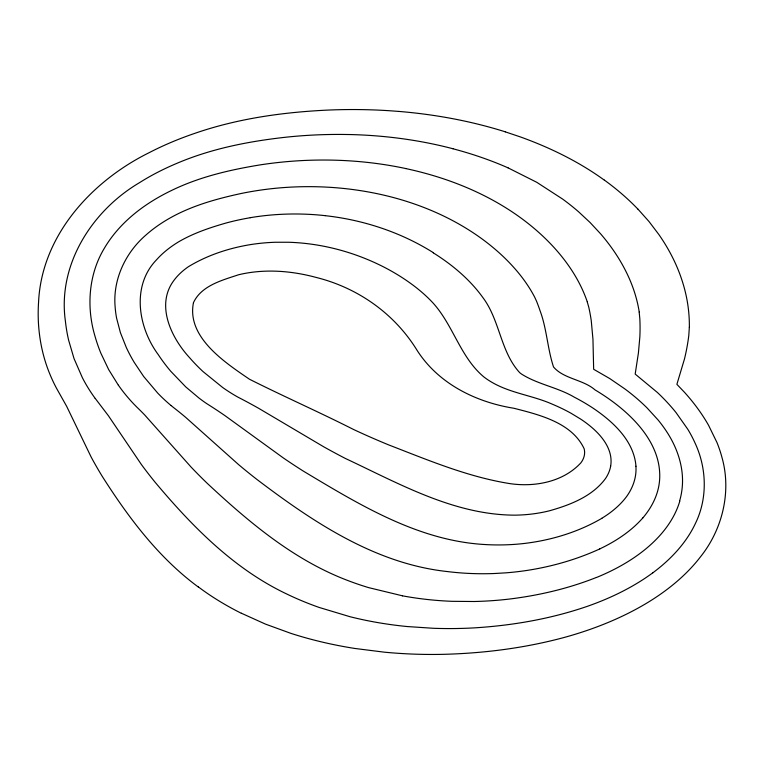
<?xml version="1.0" encoding="UTF-8"?>
<svg xmlns="http://www.w3.org/2000/svg" width="764" height="764" viewBox="0 0 764 764"><rect width="100%" height="100%" fill="white"/><g stroke="black" fill="none" stroke-linecap="round" stroke-linejoin="round"><path stroke-width="1.15" d="M689.329 327.384L688.794 335.472A590.19 340.744 0 0 1 684.439 359.109L676.885 384.33L684.372 392.171A377.664 218.046 0 0 1 708.591 425.347L716.938 442.461A334.145 192.92 0 0 1 721.865 457.073C731.731 491.386 722.543 529.356 700.378 556.956A279.423 161.319 0 0 1 646.993 602.968A282.69 163.209 0 0 1 563.813 637.568C523.923 648.273 482.628 653.459 441.363 654.376A292.803 169.045 0 0 1 384.235 652.16L354.83 648.455A283.721 163.802 0 0 1 290.759 633.318L265.404 624.083L241.376 613.225M610.665 466.107C613.482 449.242 601.153 434.726 588.815 424.985A145.924 84.25 0 0 0 580.755 419.149L571.014 413.238A172.626 99.664 0 0 0 552.859 404.423C533.052 395.494 510.686 393.317 491.768 382.22A82.273 47.502 0 0 1 483.803 376.881C460.272 357.199 453.253 325.082 432.806 302.745A223.078 128.791 0 0 0 408.826 282.117A228.417 131.876 0 0 0 384.731 267.495C358.975 254.211 330.697 245.769 301.837 243.076A127.636 73.688 0 0 0 288.677 242.255L275.432 242.255A118.286 68.292 0 0 0 249.627 244.747C228.13 248.357 207.006 255.386 188.345 266.741A94.765 54.712 0 0 0 174.268 279.958C155.13 304.702 171.279 337.955 189.692 357.8A292.765 169.025 0 0 0 203.09 371.629L222.544 387.396A188.269 108.698 0 0 0 237.633 396.974L238.76 397.567A592.778 342.234 0 0 1 258.853 408.425L323.678 446.778A743.286 429.129 0 0 0 345.338 458.438C398.884 483.536 453.892 514.946 514.774 515.156A91.183 52.649 0 0 0 540.158 512.787A93.972 54.254 0 0 0 549.497 510.782C570.183 504.937 592.224 496.495 605.451 478.617A82.789 47.798 0 0 0 610.665 466.107M601.86 518.317C578.319 532.03 551.704 540.158 524.706 543.414A130.988 75.626 0 0 1 483.774 544.465C417.459 540.396 358.965 504.431 303.489 471.207A766.779 442.7 0 0 1 283.186 457.837L225.17 415.788A568.846 328.415 0 0 0 208.066 404.481L206.022 403.163A220.872 127.521 0 0 1 198.831 397.92L185.776 386.928L170.792 371.314A336.017 193.999 0 0 1 158.253 354.63C138.246 327.622 131.16 285.984 156.534 259.798A133.203 76.906 0 0 1 178.117 242.131C192.948 233.345 209.47 227.767 225.982 223.04A169.77 98.012 0 0 1 250.315 217.702M599.816 548.915C577.374 559.191 553.451 566.172 529.099 570.097A174.221 100.581 0 0 1 506.179 572.819L494.308 573.516A168.414 97.229 0 0 1 447.341 571.558C375.391 563.775 313.355 522.194 257.172 479.63A798.915 461.255 0 0 1 238.597 464.607L185.719 417.392A525.794 303.566 0 0 0 173.781 407.728L171.126 405.569M596.369 577.46C568.473 588.547 538.992 595.442 509.225 599.071A215.429 124.379 0 0 1 474.062 601.507L452.116 601.316A206.605 119.279 0 0 1 402.475 595.834M398.98 111.439L390.289 110.79A326.954 188.765 0 0 0 324.786 110.236C280.846 112.509 236.84 118.85 195.126 133.242A285.679 164.938 0 0 0 149.267 152.619C91.775 180.963 41.581 235.493 38.563 302.267A509.273 294.025 0 0 0 38.439 322.943C39.441 340.582 43.176 358.106 49.985 374.417A372.068 214.818 0 0 0 56.603 388.427L66.649 406.305L91.097 456.939A884.292 510.543 0 0 0 102.261 476.373C128.476 517.591 158.511 557.672 198.182 586.924M402.475 595.824L368.582 587.611A231.12 133.433 0 0 1 345.662 579.685C292.669 559.076 248.462 521.764 207.369 483.459A827.603 477.815 0 0 1 190.895 466.861L144.625 414.881A455.736 263.122 0 0 0 136.842 407.126L133.805 404.032A303.805 175.405 0 0 1 118.391 385.19M505.252 131.838L520.36 136.918A329.59 190.293 0 0 1 604.334 180.142M508.003 167.832L536.729 182.281L562.657 199.098A339.388 195.947 0 0 1 578.606 211.809L590.133 222.563L600.647 233.88A385.495 222.563 0 0 1 625.344 270.255A373.692 215.754 0 0 1 639.239 312.075M433.455 252.741C405.579 235.178 374.083 223.623 341.661 217.998A167.068 96.455 0 0 0 325.111 215.658M638.026 209.212L649.056 221.589L658.883 234.558A421.489 243.344 0 0 1 682.071 280.55A420.63 242.847 0 0 1 689.348 327.384M95.204 398.388L108.383 415.712L141.302 464.388A858.144 495.444 0 0 0 155.312 482.476C192.375 526.625 234.137 569.132 286.958 594.106A267.457 154.414 0 0 0 319.209 607.466L349.988 616.71A245.024 141.464 0 0 0 407.384 626.556L433.236 628.275A253.954 146.621 0 0 0 474.778 627.846C512.701 625.468 550.558 618.897 586.561 606.597A243 140.29 0 0 0 652.79 572.819M118.353 385.199L108.689 369.623L100.867 353.207A422.616 243.993 0 0 1 95.042 336.37C86.294 307.348 88.481 274.553 104.315 248.31A246.61 142.381 0 0 1 111.783 237.136C120.397 225.714 130.959 215.859 142.553 207.522A209.46 120.932 0 0 1 171.871 190.312C199.547 176.866 229.792 169.856 259.999 164.909A248.434 143.431 0 0 1 303.193 160.526A242.751 140.156 0 0 1 316.325 160.096A236.42 136.498 0 0 1 405.827 168.558M587.258 301.895L588.767 307.214A495.588 286.128 0 0 1 591.279 320.899L592.959 339.331L593.657 369.279L609.853 378.629L624.952 388.981A297.578 171.804 0 0 1 647.022 407.871L657.995 419.875A263.675 152.227 0 0 1 667.134 432.367C677.974 449.089 684.506 469.306 682.004 489.361A209.326 120.855 0 0 1 679.597 501.041M639.181 312.084L639.831 318.817A545.553 314.978 0 0 1 639.84 336.981L638.408 353.025L635.18 374.083L657.422 392.505A341.642 197.246 0 0 1 676.035 412.579L687.791 429.272A296.547 171.212 0 0 1 694.982 442.881C706.795 468.046 707.76 498.424 695.355 523.569A242.57 140.051 0 0 1 652.809 572.828M635.982 466.25C633.986 441.42 614.17 422.712 594.831 409.351A213.977 123.539 0 0 0 574.337 397.194C557.796 387.396 538.142 384.483 521.869 374.284A43.453 25.088 0 0 1 519.663 372.612C500.41 351.688 499.904 319.992 482.724 297.358A260.896 150.632 0 0 0 433.264 252.846M241.3 613.272A309.458 178.661 0 0 1 198.306 586.867M398.98 111.429A314.548 181.603 0 0 1 505.271 131.819M604.4 180.113A362.442 209.26 0 0 1 637.997 209.221M405.808 168.577A247.689 143.002 0 0 1 449.901 181.03C483.106 192.9 514.669 210.31 540.759 234.214A345.194 199.299 0 0 1 568.378 265.337A343.351 198.229 0 0 1 587.296 301.895M679.826 501.06A203.768 117.646 0 0 1 596.426 577.508M250.296 217.673A159.246 91.938 0 0 1 325.111 215.649M635.915 466.25A124.675 71.978 0 0 1 626.948 496.056A127.416 73.564 0 0 1 601.812 518.288M452.966 148.751A275.059 158.807 0 0 0 350.284 134.55L342.597 134.445A287.818 166.17 0 0 0 284.982 137.31C247.803 141.474 210.663 148.827 176.15 163.649A247.928 143.135 0 0 0 139.468 182.691C91.995 210.663 57.319 264.822 65.418 321.272A466.584 269.386 0 0 0 68.598 340.104L74.032 358.593L82.388 377.722A341.747 197.303 0 0 0 95.175 398.397M452.957 148.77A286.71 165.53 0 0 1 508.003 167.832M642.791 517.963A165.244 95.404 0 0 0 659.752 475.848C659.8 446.739 639.267 422.502 617.57 405.359A255.701 147.624 0 0 0 595.041 389.898C583.152 379.46 563.67 378.973 553.528 366.968C547.435 348.585 546.843 328.759 539.986 310.528A446.806 257.965 0 0 0 536.462 301.026L534.647 297.091A301.303 173.953 0 0 0 512.415 265.929A306.574 177 0 0 0 483.45 239.963C456.051 219.669 424.354 205.583 391.426 197.017A206.7 119.337 0 0 0 358.736 190.37A197.79 114.189 0 0 0 272.299 188.612A207.98 120.082 0 0 0 241.596 193.397C217.845 198.525 194.018 205.029 172.53 216.632A171.289 98.89 0 0 0 146.134 234.863C125.525 252.492 112.661 279.586 115.135 306.918A284.036 163.983 0 0 0 116.596 318.139L120.416 332.693L126.327 347.524A379.202 218.934 0 0 0 134.139 362.251L143.68 376.509L157.67 393.04A257.774 148.827 0 0 0 171.098 405.579M642.772 517.963A165.969 95.825 0 0 1 599.788 548.886M193.464 302.639C186.426 337.211 224.893 362.422 249.427 379.211C283.826 396.516 319.18 412.073 353.579 429.502A718.17 414.632 0 0 0 388.685 444.906C428.365 460.234 468.179 477.08 510.457 483.707C535.306 487.203 563.354 481.836 580.917 462.793A45.066 26.014 0 0 0 584.164 448.793C571.959 422.664 539.556 414.833 513.885 408.262C475.58 402.103 438.135 383.557 416.886 350.027C394.339 313.479 357.743 287.78 316.162 277.437C290.988 270.637 264.134 268.632 238.607 274.753C222.143 280.264 201.448 285.526 193.464 302.639"/></g></svg>
